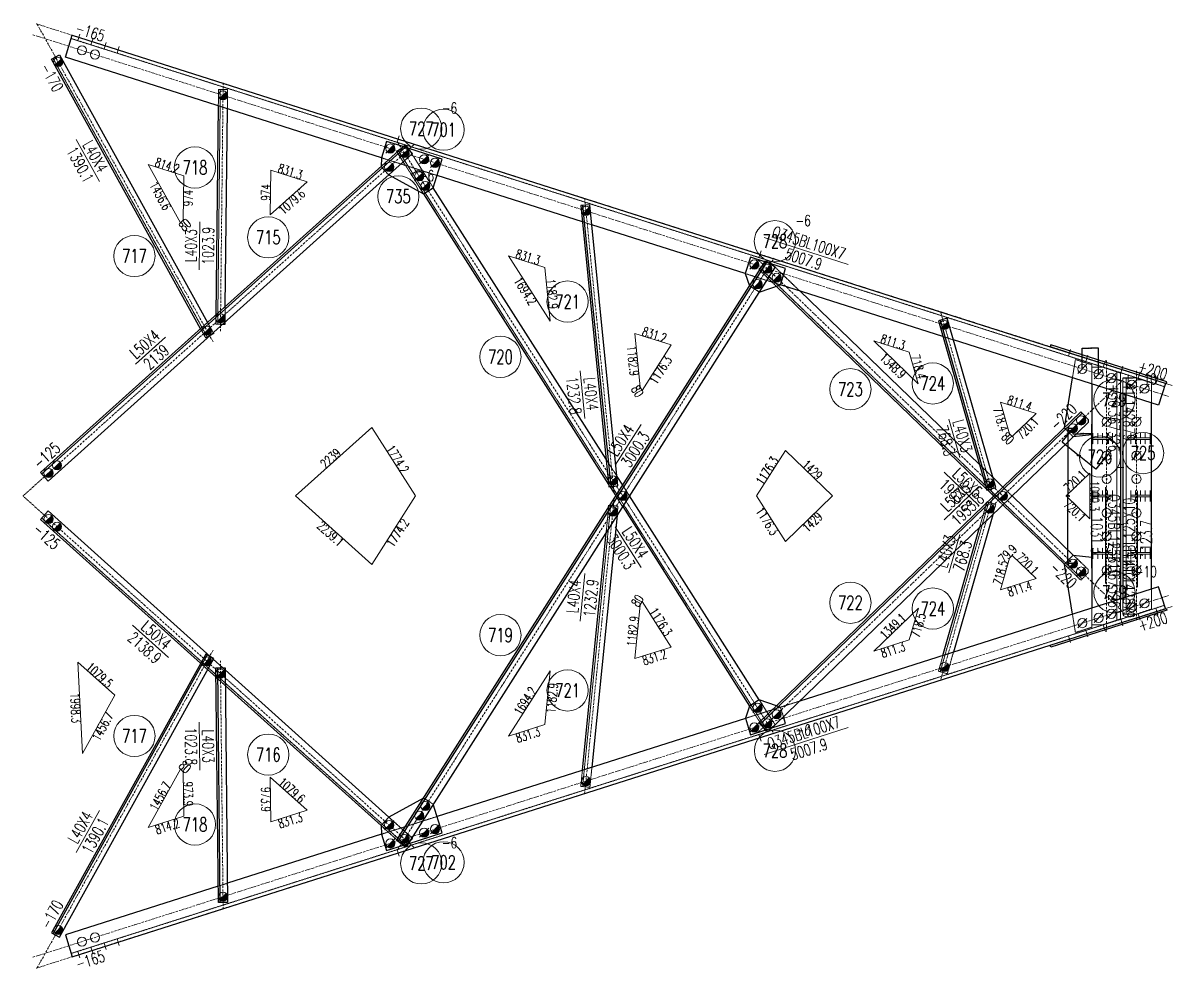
# Model space of a CAD drawing. Extents: x 200306 to 244369, y -126880 to -87343.
# Drawn here: x 213711 to 218727, y -98399 to -94270 of the extents above; entities that cross this region are included whole.
import ezdxf
from ezdxf.enums import TextEntityAlignment as Align

# ---------------------------------------------------------------- set-up
doc = ezdxf.new("R2010")
doc.units = 0
doc.header["$MEASUREMENT"] = 0
doc.linetypes.add('Dash', pattern=[2.75, 2, -0.75])
doc.linetypes.add('DashDot', pattern=[15.6, 9, -3, 0.6, -3])
doc.layers.get('0').update_dxf_attribs({"linetype": 'CONTINUOUS', "lineweight": 25})
doc.layers.get('Defpoints').update_dxf_attribs({"linetype": 'CONTINUOUS'})
doc.styles.get("Standard").update_dxf_attribs({"font": 'simplex.shx', "width": 0.7, "height": 3, "bigfont": 'gbhzfs.shx'})
doc.dimstyles.new('ISO-25$0', dxfattribs={"dimtxt": 2, "dimasz": 1.5, "dimexe": 1.25, "dimexo": 0.625, "dimtad": 1, "dimdsep": 46, "dimtxsty": 'Standard', "dimcen": 2.5, "dimclrd": 150, "dimclre": 2, "dimclrt": 6, "dimadec": 0, "dimazin": 0, "dimtfac": 1, "dimtmove": 0, "dimatfit": 0, "dimfxl": 0, "dimarcsym": 0})

# ---------------------------------------------------------------- blocks, each defined once
blk = doc.blocks.new('M16X40S')
at = {"color": 3, "linetype": 'Continuous', "lineweight": 13}
blk.add_line((-0.707, -0.707), (0.707, 0.707), dxfattribs=at)
blk.add_circle((0, 0), 1, dxfattribs=at)
for radius in [0.9, 0.8, 0.7, 0.6, 0.5, 0.4, 0.3, 0.2, 0.1]:
    blk.add_arc((0, 0), radius, 225, 45, dxfattribs=at)
blk = doc.blocks.new('M20X55S')
at = {"color": 3, "linetype": 'Continuous', "lineweight": 13}
blk.add_line((-1, -1), (1, 1), dxfattribs=at)
blk.add_circle((0, 0), 1, dxfattribs=at)
blk = doc.blocks.new('DefaultBolt')
at = {"color": 3, "linetype": 'Continuous', "lineweight": 13}
for p, q in [((-0.1, -0.1), (0.1, 0.1)), ((0.1, -0.1), (-0.1, 0.1))]:
    blk.add_line(p, q, dxfattribs=at)
blk.add_circle((0, 0), 1, dxfattribs=at)
blk = doc.blocks.new('M16X50S')
at = {"color": 3, "linetype": 'Continuous', "lineweight": 13}
blk.add_line((-1, -1), (1, 1), dxfattribs=at)
blk.add_circle((0, 0), 1, dxfattribs=at)
for radius in [0.9, 0.8, 0.7, 0.6, 0.5, 0.4, 0.3, 0.2, 0.1]:
    blk.add_arc((0, 0), radius, 225, 45, dxfattribs=at)
blk = doc.blocks.new('M20X45S')
at = {"color": 3, "linetype": 'Continuous', "lineweight": 13}
blk.add_circle((0, 0), 1, dxfattribs=at)
blk = doc.blocks.new('*D211')
at = {"color": 2, "linetype": 'Continuous', "lineweight": -2}
for p, q in [((218334.8, -95779.7), (218334.8, -95689.4)), ((218406.3, -95802.5), (218406.3, -95689.4))]:
    blk.add_line(p, q, dxfattribs=at)
at = {"color": 150, "linetype": 'Continuous', "lineweight": -2}
for p, q in [((218335, -95689.5), (218364.5, -95689.5)), ((218406.1, -95689.5), (218376.6, -95689.5))]:
    blk.add_line(p, q, dxfattribs=at)
at = {"color": 150, "linetype": 'Continuous'}
for points in [[(218335, -95689.5), (218335, -95689.6), (218334.8, -95689.5)], [(218406.1, -95689.5), (218406.1, -95689.6), (218406.3, -95689.5)]]:
    blk.add_solid(points, dxfattribs=at)
at = {"layer": 'Defpoints', "color": 0, "linetype": 'Continuous'}
for p in [(218334.8, -95689.5), (218334.8, -95779.8), (218406.3, -95802.6)]:
    blk.add_point(p, dxfattribs=at)
at = {"color": 6, "linetype": 'Continuous', "insert": (218370.6, -95689.5), "char_height": 3, "attachment_point": 5}
blk.add_mtext('\\A1;71.4657', dxfattribs=at)
blk = doc.blocks.new('*D212')
at = {"color": 2, "linetype": 'Continuous', "lineweight": -2}
for p, q in [((218293.9, -96039.5), (218246.1, -96098.6)), ((218441.2, -96158.6), (218393.4, -96217.7))]:
    blk.add_line(p, q, dxfattribs=at)
at = {"color": 150, "linetype": 'Continuous', "lineweight": -2}
for p, q in [((218246.4, -96098.5), (218317.9, -96156.4)), ((218393.4, -96217.4), (218321.8, -96159.6))]:
    blk.add_line(p, q, dxfattribs=at)
at = {"color": 150, "linetype": 'Continuous'}
for points in [[(218246.4, -96098.5), (218246.4, -96098.6), (218246.2, -96098.4)], [(218393.4, -96217.4), (218393.3, -96217.5), (218393.5, -96217.6)]]:
    blk.add_solid(points, dxfattribs=at)
at = {"layer": 'Defpoints', "color": 0, "linetype": 'Continuous'}
for p in [(218294, -96039.4), (218441.2, -96158.6), (218393.5, -96217.6)]:
    blk.add_point(p, dxfattribs=at)
at = {"color": 6, "linetype": 'Continuous', "insert": (218319.9, -96158), "char_height": 3, "attachment_point": 5}
blk.add_mtext('\\A1;189.4292', dxfattribs=at)
blk = doc.blocks.new('*D213')
at = {"color": 2, "linetype": 'Continuous', "lineweight": -2}
for p, q in [((218294, -96039.5), (218294, -96062.7)), ((218376.2, -96039.5), (218376.2, -96062.7))]:
    blk.add_line(p, q, dxfattribs=at)
at = {"color": 150, "linetype": 'Continuous', "lineweight": -2}
for p, q in [((218294.2, -96062.5), (218328.8, -96062.5)), ((218376.1, -96062.5), (218341.4, -96062.5))]:
    blk.add_line(p, q, dxfattribs=at)
at = {"color": 150, "linetype": 'Continuous'}
for points in [[(218294.2, -96062.5), (218294.2, -96062.6), (218294, -96062.5)], [(218376.1, -96062.5), (218376.1, -96062.6), (218376.2, -96062.5)]]:
    blk.add_solid(points, dxfattribs=at)
at = {"layer": 'Defpoints', "color": 0, "linetype": 'Continuous'}
for p in [(218294, -96039.4), (218376.2, -96039.4), (218376.2, -96062.5)]:
    blk.add_point(p, dxfattribs=at)
at = {"color": 6, "linetype": 'Continuous', "insert": (218335.1, -96062.5), "char_height": 3, "attachment_point": 5}
blk.add_mtext('\\A1;82.2672', dxfattribs=at)
blk = doc.blocks.new('*D214')
at = {"color": 2, "linetype": 'Continuous', "lineweight": -2}
for p, q in [((218293.9, -96039.4), (218271.8, -96039.4)), ((218293.9, -96629.7), (218271.8, -96629.7))]:
    blk.add_line(p, q, dxfattribs=at)
at = {"color": 150, "linetype": 'Continuous', "lineweight": -2}
for p, q in [((218272, -96039.6), (218272, -96333)), ((218272, -96629.5), (218272, -96336.1))]:
    blk.add_line(p, q, dxfattribs=at)
at = {"color": 150, "linetype": 'Continuous'}
for points in [[(218272, -96039.6), (218271.9, -96039.6), (218272, -96039.4)], [(218272, -96629.5), (218272, -96629.5), (218272, -96629.7)]]:
    blk.add_solid(points, dxfattribs=at)
at = {"layer": 'Defpoints', "color": 0, "linetype": 'Continuous'}
for p in [(218294, -96039.4), (218272, -96629.7), (218294, -96629.7)]:
    blk.add_point(p, dxfattribs=at)
at = {"color": 6, "linetype": 'Continuous', "insert": (218272, -96334.6), "char_height": 3, "attachment_point": 5}
blk.add_mtext('\\A1;590.2872', dxfattribs=at)

msp = doc.modelspace()

# ---------------------------------------------------------------- linework, layer by layer
at = {"color": 2, "linetype": 'DashDot', "lineweight": 15}
for p, q in [((213768.81973, -94273.6849), (218726.5415, -95852.04396)), ((214540.18612, -95661.12054), (213769.98876, -94269.99688)), ((213753.6514, -94321.32859), (218711.37316, -95899.68766)), ((214584.43937, -94530.7338), (214572.43137, -95614.55347)), ((215346.40196, -94791.56107), (216989.67992, -97373.1842)), ((215416.84305, -94801.19491), (213710.64718, -96334.55358)), ((216162.57388, -95035.41418), (216291.07314, -96321.81578)), ((215346.40192, -97877.54957), (216989.67988, -95295.9267)), ((216920.58031, -95304.14753), (218506.26866, -96834.59178)), ((217718.07063, -95535.56012), (217945.73759, -96331.97154)), ((218441.24209, -95742.71837), (218441.24209, -96926.3924)), ((218571.24209, -95788.88205), (218571.24209, -96880.22872)), ((216920.54972, -97364.98527), (218506.2508, -95834.52899)), ((215416.85143, -97867.92443), (213710.73703, -96334.56713)), ((216162.56942, -97633.73487), (216291.07369, -96347.28269)), ((217718.06629, -97133.57094), (217945.79893, -96337.18879)), ((213753.6514, -98347.78217), (218711.37316, -96769.42311)), ((213768.81973, -98395.42587), (218726.5415, -96817.0668)), ((214540.23308, -97007.99676), (213769.98293, -98399.12274)), ((214584.43696, -98138.33113), (214572.48019, -97054.59535))]:
    msp.add_line(p, q, dxfattribs=at)
at = {"color": 1, "linetype": 'Dash', "lineweight": 20}
for p, q in [((213921.49372, -94338.03259), (218693.40473, -95857.23624)), ((214515.15671, -95640.68712), (213841.83322, -94424.53618)), ((214572.10776, -94560.59839), (214560.76447, -95584.42174)), ((214564.10825, -94560.50934), (214563.32094, -94631.5708)), ((214604.10577, -94560.95458), (214564.10825, -94560.50934)), ((214603.18279, -94644.26137), (214604.10577, -94560.95458)), ((215379.38317, -94806.12952), (215341.42125, -94830.29338)), ((215341.42125, -94830.29338), (215459.55514, -95015.88414)), ((215348.17003, -94825.99759), (216959.22951, -97357.00482)), ((215389.99106, -94816.19748), (215369.87471, -94809.79303)), ((215386.28604, -94807.66264), (215379.38317, -94806.12952)), ((215501.73503, -94989.03536), (215386.28604, -94807.66264)), ((215273.68884, -94896.2353), (215307.11034, -94933.42401)), ((215518.41873, -94935.63934), (215275.05291, -94858.16048)), ((215307.11034, -94933.42401), (215307.11037, -94933.42402)), ((215433.41959, -94913.98029), (215405.85764, -94931.52427)), ((215405.85764, -94931.52427), (215459.55512, -95015.8841)), ((215459.18088, -94922.18192), (215433.41959, -94913.98029)), ((215501.73503, -94989.03536), (215459.18088, -94922.18192)), ((215459.55512, -95015.8841), (215501.73503, -94989.03536)), ((216194.19765, -95150.78288), (216152.6782, -95137.56459)), ((216958.13969, -95308.43304), (216922.7202, -95345.12718)), ((216922.7202, -95345.12718), (216999.13729, -95418.88196)), ((216928.2762, -95339.37124), (218334.08215, -96696.20005)), ((216970.82795, -95319.48885), (216949.39114, -95312.66401)), ((216965.20984, -95308.30789), (216958.13969, -95308.43304)), ((217101.16803, -95439.5294), (216965.20984, -95308.30789)), ((217016.83408, -95412.68052), (216863.8759, -95363.98418)), ((216882.65168, -95417.51306), (216924.83158, -95444.36179)), ((216924.83158, -95444.36179), (216924.8316, -95444.36178)), ((214553.21487, -95543.72544), (214552.76497, -95584.33269)), ((214592.86734, -95575.31442), (214593.61963, -95507.41367)), ((214516.37912, -95576.82974), (214541.23212, -95621.71901)), ((214552.76497, -95584.33269), (214582.46467, -95584.6633)), ((214508.15782, -95644.56212), (214485.84865, -95604.26748)), ((214528.09966, -95633.52115), (214508.15782, -95644.56212)), ((217772.5191, -95653.26327), (217726.75153, -95638.69253)), ((218195.20053, -95682.88424), (218697.95523, -95842.94313)), ((218291.89376, -95818.61335), (218304.80974, -95738.94155)), ((218304.80974, -95738.94155), (218376.27529, -95761.69405)), ((218376.24209, -95772.71837), (218425.24209, -95772.71837)), ((218376.24209, -96021.74531), (218376.24209, -95772.71837)), ((218376.27529, -95761.69405), (218376.26459, -95845.47397)), ((218425.24209, -95772.71837), (218501.24209, -95797.71837)), ((218486.24209, -95792.78416), (218486.24209, -96876.32661)), ((218501.24209, -95797.71837), (218501.24209, -95885.26228)), ((218570.24209, -95818.88205), (218511.24209, -95818.88205)), ((218511.24209, -95818.88205), (218511.24209, -95888.44592)), ((218526.24209, -95818.88205), (218526.24209, -96850.22872)), ((218636.24209, -95840.88205), (218570.24209, -95818.88205)), ((218636.24209, -95928.24139), (218636.24209, -95840.88205)), ((218697.95523, -95842.94313), (218697.90459, -95843.10218)), ((218256.54927, -96036.63469), (218256.55271, -96036.61345)), ((218295.43378, -96076.91559), (218256.54927, -96036.63469)), ((218381.24209, -96080.55538), (218381.24209, -96060.55538)), ((218381.24209, -96080.55538), (218381.24209, -96088.55538)), ((218466.24209, -96080.55538), (218381.24209, -96080.55538)), ((218381.24209, -96080.55538), (218381.24209, -96088.55538)), ((218466.24209, -96080.55538), (218381.24209, -96080.55538)), ((218381.24209, -96088.55538), (218381.24209, -96108.55538)), ((218381.24209, -96088.55538), (218466.24209, -96088.55538)), ((218381.24209, -96088.55538), (218466.24209, -96088.55538)), ((218402.49209, -96080.55538), (218402.49209, -96060.55538)), ((218402.49209, -96088.55538), (218402.49209, -96108.55538)), ((218423.74209, -96080.55538), (218423.74209, -96060.55538)), ((218423.74209, -96088.55538), (218423.74209, -96108.55538)), ((218444.99209, -96080.55538), (218444.99209, -96060.55538)), ((218444.99209, -96088.55538), (218444.99209, -96108.55538)), ((218466.24209, -96080.55538), (218466.24209, -96060.55538)), ((218466.24209, -96088.55538), (218466.24209, -96080.55538)), ((218466.24209, -96088.55538), (218466.24209, -96080.55538)), ((218466.24209, -96088.55538), (218466.24209, -96108.55538)), ((218546.24209, -96080.55538), (218546.24209, -96060.55538)), ((218546.24209, -96080.55538), (218546.24209, -96088.55538)), ((218631.24209, -96080.55538), (218546.24209, -96080.55538)), ((218546.24209, -96080.55538), (218546.24209, -96088.55538)), ((218631.24209, -96080.55538), (218546.24209, -96080.55538)), ((218546.24209, -96088.55538), (218546.24209, -96108.55538)), ((218546.24209, -96088.55538), (218631.24209, -96088.55538)), ((218546.24209, -96088.55538), (218631.24209, -96088.55538)), ((218567.49209, -96080.55538), (218567.49209, -96060.55538)), ((218567.49209, -96088.55538), (218567.49209, -96108.55538)), ((218588.74209, -96080.55538), (218588.74209, -96060.55538)), ((218588.74209, -96088.55538), (218588.74209, -96108.55538)), ((218609.99209, -96080.55538), (218609.99209, -96060.55538)), ((218609.99209, -96088.55538), (218609.99209, -96108.55538)), ((218631.24209, -96080.55538), (218631.24209, -96060.55538)), ((218631.24209, -96088.55538), (218631.24209, -96080.55538)), ((218631.24209, -96088.55538), (218631.24209, -96080.55538)), ((218631.24209, -96088.55538), (218631.24209, -96108.55538)), ((216303.92886, -96249.29819), (216256.24709, -96174.38916)), ((217943.94867, -96252.94824), (217886.49434, -96197.49558)), ((216267.27966, -96284.83579), (216272.78994, -96293.49256)), ((216358.19752, -96334.55536), (216328.56256, -96287.99824)), ((217917.22043, -96304.97983), (217920.36791, -96308.01764)), ((218028.49777, -96334.55173), (217988.17877, -96295.63741)), ((216298.92761, -96334.55536), (216328.56256, -96381.11248)), ((217947.85978, -96334.55172), (217988.17877, -96373.46603)), ((218381.24209, -96330.55538), (218381.24209, -96310.55538)), ((218381.24209, -96330.55538), (218381.24209, -96338.55538)), ((218466.24209, -96330.55538), (218381.24209, -96330.55538)), ((218381.24209, -96330.55538), (218381.24209, -96338.55538)), ((218466.24209, -96330.55538), (218381.24209, -96330.55538)), ((218381.24209, -96338.55538), (218381.24209, -96358.55538)), ((218381.24209, -96338.55538), (218466.24209, -96338.55538)), ((218381.24209, -96338.55538), (218466.24209, -96338.55538)), ((218402.49209, -96330.55538), (218402.49209, -96310.55538)), ((218402.49209, -96338.55538), (218402.49209, -96358.55538)), ((218423.74209, -96330.55538), (218423.74209, -96310.55538)), ((218423.74209, -96338.55538), (218423.74209, -96358.55538)), ((218444.99209, -96330.55538), (218444.99209, -96310.55538)), ((218444.99209, -96338.55538), (218444.99209, -96358.55538)), ((218466.24209, -96330.55538), (218466.24209, -96310.55538)), ((218466.24209, -96338.55538), (218466.24209, -96330.55538)), ((218466.24209, -96338.55538), (218466.24209, -96330.55538)), ((218466.24209, -96338.55538), (218466.24209, -96358.55538)), ((218546.24209, -96330.55538), (218546.24209, -96310.55538)), ((218546.24209, -96330.55538), (218546.24209, -96338.55538)), ((218631.24209, -96330.55538), (218546.24209, -96330.55538)), ((218546.24209, -96330.55538), (218546.24209, -96338.55538)), ((218631.24209, -96330.55538), (218546.24209, -96330.55538)), ((218546.24209, -96338.55538), (218546.24209, -96358.55538)), ((218546.24209, -96338.55538), (218631.24209, -96338.55538)), ((218546.24209, -96338.55538), (218631.24209, -96338.55538)), ((218567.49209, -96330.55538), (218567.49209, -96310.55538)), ((218567.49209, -96338.55538), (218567.49209, -96358.55538)), ((218588.74209, -96330.55538), (218588.74209, -96310.55538)), ((218588.74209, -96338.55538), (218588.74209, -96358.55538)), ((218609.99209, -96330.55538), (218609.99209, -96310.55538)), ((218609.99209, -96338.55538), (218609.99209, -96358.55538)), ((218631.24209, -96330.55538), (218631.24209, -96310.55538)), ((218631.24209, -96338.55538), (218631.24209, -96330.55538)), ((218631.24209, -96338.55538), (218631.24209, -96330.55538)), ((218631.24209, -96338.55538), (218631.24209, -96358.55538)), ((216153.61065, -97602.6913), (216276.15118, -96375.942)), ((216256.2463, -96494.72279), (216267.27886, -96384.27618)), ((216272.79697, -96375.60712), (216307.99288, -96379.121)), ((216307.99288, -96379.121), (216303.92806, -96419.81379)), ((217714.77683, -97101.42809), (217926.01315, -96362.73364)), ((217886.58355, -96471.52174), (217917.32345, -96364.02419)), ((217920.34098, -96361.11178), (217956.78013, -96371.53097)), ((217956.78013, -96371.53097), (217944.04641, -96416.06085)), ((215383.17497, -97860.51483), (213792.34323, -96430.76694)), ((218360.22285, -96654.71977), (218295.4353, -96592.18937)), ((218381.24209, -96580.55538), (218381.24209, -96560.55538)), ((218381.24209, -96580.55538), (218381.24209, -96588.55538)), ((218466.24209, -96580.55538), (218381.24209, -96580.55538)), ((218381.24209, -96580.55538), (218381.24209, -96588.55538)), ((218466.24209, -96580.55538), (218381.24209, -96580.55538)), ((218381.24209, -96588.55538), (218381.24209, -96608.55538)), ((218381.24209, -96588.55538), (218466.24209, -96588.55538)), ((218381.24209, -96588.55538), (218466.24209, -96588.55538)), ((218402.49209, -96580.55538), (218402.49209, -96560.55538)), ((218402.49209, -96588.55538), (218402.49209, -96608.55538)), ((218423.74209, -96580.55538), (218423.74209, -96560.55538)), ((218423.74209, -96588.55538), (218423.74209, -96608.55538)), ((218444.99209, -96580.55538), (218444.99209, -96560.55538)), ((218444.99209, -96588.55538), (218444.99209, -96608.55538)), ((218466.24209, -96580.55538), (218466.24209, -96560.55538)), ((218466.24209, -96588.55538), (218466.24209, -96580.55538)), ((218466.24209, -96588.55538), (218466.24209, -96580.55538)), ((218466.24209, -96588.55538), (218466.24209, -96608.55538)), ((218546.24209, -96580.55538), (218546.24209, -96560.55538)), ((218546.24209, -96580.55538), (218546.24209, -96588.55538)), ((218631.24209, -96580.55538), (218546.24209, -96580.55538)), ((218546.24209, -96580.55538), (218546.24209, -96588.55538)), ((218631.24209, -96580.55538), (218546.24209, -96580.55538)), ((218546.24209, -96588.55538), (218546.24209, -96608.55538)), ((218546.24209, -96588.55538), (218631.24209, -96588.55538)), ((218546.24209, -96588.55538), (218631.24209, -96588.55538)), ((218567.49209, -96580.55538), (218567.49209, -96560.55538)), ((218567.49209, -96588.55538), (218567.49209, -96608.55538)), ((218588.74209, -96580.55538), (218588.74209, -96560.55538)), ((218588.74209, -96588.55538), (218588.74209, -96608.55538)), ((218609.99209, -96580.55538), (218609.99209, -96560.55538)), ((218609.99209, -96588.55538), (218609.99209, -96608.55538)), ((218631.24209, -96580.55538), (218631.24209, -96560.55538)), ((218631.24209, -96588.55538), (218631.24209, -96580.55538)), ((218631.24209, -96588.55538), (218631.24209, -96580.55538)), ((218631.24209, -96588.55538), (218631.24209, -96608.55538)), ((218256.55068, -96632.48809), (218328.52615, -96701.95599)), ((218360.47315, -96668.85932), (218360.22285, -96654.71977)), ((218376.24209, -96896.3924), (218376.24209, -96649.22991)), ((218328.52615, -96701.95599), (218360.47315, -96668.85932)), ((218636.24209, -96828.22872), (218636.24209, -96740.86938)), ((218501.24209, -96783.84849), (218501.24209, -96871.3924)), ((218511.24209, -96780.66485), (218511.24209, -96850.22872)), ((213921.49372, -98331.07818), (218693.40473, -96811.87453)), ((218195.20053, -96986.22652), (218697.95523, -96826.16764)), ((218304.80974, -96930.16922), (218291.89363, -96850.49746)), ((218376.26452, -96823.63682), (218376.27529, -96907.41672)), ((218511.24209, -96850.22872), (218570.24209, -96850.22872)), ((218570.24209, -96850.22872), (218636.24209, -96828.22872)), ((218697.95523, -96826.16764), (218697.90459, -96826.00859)), ((218425.24209, -96896.3924), (218376.24209, -96896.3924)), ((218501.24209, -96871.3924), (218425.24209, -96896.3924)), ((218376.27529, -96907.41672), (218304.80974, -96930.16922)), ((214528.15086, -97035.59854), (214541.27867, -97047.39705)), ((217707.08508, -97099.22876), (217726.76313, -97030.41454)), ((217772.53332, -97015.84297), (217745.54381, -97110.22541)), ((214516.42442, -97092.28556), (214485.89463, -97064.84714)), ((214582.54637, -97084.48608), (214592.91399, -97093.80391)), ((217745.54381, -97110.22541), (217707.08508, -97099.22876)), ((214593.66312, -97161.70325), (214553.26006, -97125.39131)), ((217101.15648, -97229.58504), (216864.03094, -97305.07723)), ((216882.67393, -97251.63273), (216952.48072, -97361.30062)), ((216994.66064, -97334.45188), (216924.85384, -97224.78397)), ((217017.11102, -97256.17751), (216999.25984, -97250.10305)), ((217030.38983, -97297.88623), (217017.11102, -97256.17751)), ((216952.48072, -97361.30062), (216994.66064, -97334.45188)), ((216952.92014, -97355.32323), (216979.71969, -97346.79105)), ((216145.65023, -97601.89655), (216152.67754, -97531.54639)), ((216194.19698, -97518.3281), (216185.45235, -97605.87031)), ((216185.45235, -97605.87031), (216145.65023, -97601.89655)), ((215459.54903, -97653.23615), (215459.54894, -97653.2362)), ((215501.7289, -97680.08487), (215459.54903, -97653.23615)), ((215518.40805, -97733.47482), (215275.05291, -97810.95029)), ((215307.09128, -97735.6653), (215411.24996, -97829.27711)), ((215377.82736, -97866.46487), (215273.66873, -97772.8531)), ((215372.37655, -97858.52122), (215392.15765, -97852.22351)), ((215411.24996, -97829.27711), (215377.82736, -97866.46487)), ((214603.18613, -98024.84834), (214563.32371, -98037.53909))]:
    msp.add_line(p, q, dxfattribs=at)
at = {"color": 7, "linetype": 'Continuous', "lineweight": 13}
for p, q in [((214044.5197, -94961.98357), (213942.80214, -94778.26221)), ((214482.71397, -95137.22986), (214480.38745, -95347.21697)), ((216946.64216, -95206.67936), (217313.49929, -95323.47338)), ((214332.15984, -95641.55066), (214201.99928, -95758.52599)), ((216142.27983, -95788.0259), (216163.15295, -95996.98598)), ((217751.70268, -95998.84534), (217799.80248, -96167.10529)), ((216295.80863, -96199.78398), (216408.57334, -96022.62834)), ((217732.28607, -96230.72319), (217883.38729, -96376.56017)), ((217732.26125, -96438.40418), (217883.36248, -96292.56722)), ((218436.24209, -96296.44649), (218436.24209, -96716.44649)), ((218576.24209, -96311.83439), (218576.24209, -96731.83439)), ((216295.80868, -96469.32683), (216408.57338, -96646.48247)), ((217751.74206, -96670.27497), (217799.85632, -96502.01916)), ((216142.27837, -96881.09293), (216163.15148, -96672.13286)), ((214345.23366, -97039.26827), (214189.04425, -96898.89423)), ((214482.74027, -97531.88201), (214480.4235, -97321.89479)), ((216946.64216, -97462.43141), (217313.49929, -97345.63738)), ((214044.53708, -97707.13734), (213942.81431, -97890.85581))]:
    msp.add_line(p, q, dxfattribs=at)
at = {"color": 7, "linetype": 'Continuous', "lineweight": 30}
for p, q in [((215383.16649, -94808.60366), (213792.25569, -96238.3556)), ((216153.61516, -95066.45819), (216276.15067, -96293.15691)), ((215348.16999, -97843.11305), (216959.22947, -95312.10608)), ((217714.77768, -95567.70015), (217925.95329, -96306.42244)), ((216928.24509, -97329.76207), (218334.06375, -95972.92122)), ((214515.20298, -97028.42967), (213841.83166, -98244.58566)), ((214572.10672, -98108.46538), (214560.81189, -97084.72596))]:
    msp.add_line(p, q, dxfattribs=at)
at = {"color": 1, "linetype": 'Continuous', "lineweight": 18}
for p, q in [((214257.27683, -94887.07886), (214398.38776, -95141.95218)), ((214412.44592, -94936.47908), (214257.27683, -94887.07886)), ((214410.2879, -95131.25751), (214412.44592, -94936.47908)), ((214792.18209, -94912.57978), (214790.02407, -95107.35821)), ((214950.60329, -94963.01535), (214792.18209, -94912.57978)), ((214790.02407, -95107.35821), (214950.60329, -94963.01535)), ((214398.38776, -95141.95218), (214410.2879, -95131.25751)), ((215829.73827, -95286.18782), (216011.67169, -95572.04009)), ((215988.15569, -95336.62218), (215829.73827, -95286.18782)), ((216011.67169, -95572.04009), (215988.15569, -95336.62218)), ((216382.05401, -95624.74172), (216405.57001, -95860.15962)), ((216540.46011, -95675.17248), (216382.05401, -95624.74172)), ((216414.16167, -95873.6573), (216540.46011, -95675.17248)), ((217425.01697, -95657.58542), (217619.12293, -95844.95197)), ((217579.63269, -95706.80946), (217425.01697, -95657.58542)), ((217619.12293, -95844.95197), (217579.63269, -95706.80946)), ((216405.57001, -95860.15962), (216414.16167, -95873.6573)), ((217978.26656, -95924.8839), (218017.75681, -96063.0264)), ((218132.90047, -95974.11374), (217978.26656, -95924.8839)), ((218029.27565, -96074.14394), (218132.90047, -95974.11374)), ((215233.41176, -96035.19833), (214900.36124, -96334.5412)), ((215423.93684, -96334.54828), (215233.41176, -96035.19833)), ((218017.75681, -96063.0264), (218029.27565, -96074.14394)), ((217039.37995, -96136.0702), (216913.08151, -96334.55501)), ((217245.00476, -96334.55429), (217039.37995, -96136.0702)), ((218368.13719, -96234.52323), (218264.51237, -96334.55344)), ((218368.13776, -96434.58492), (218368.13719, -96234.52323)), ((214900.36124, -96334.5412), (215233.4118, -96633.89822)), ((215233.4118, -96633.89822), (215423.93684, -96334.54828)), ((216913.08151, -96334.55501), (217039.37879, -96533.0402)), ((217039.37879, -96533.0402), (217245.00476, -96334.55429)), ((218264.51237, -96334.55344), (218368.13776, -96434.58492)), ((218017.79893, -96606.04059), (217978.29, -96744.20349)), ((218029.29769, -96594.94243), (218017.79893, -96606.04059)), ((218132.92308, -96694.97392), (218029.29769, -96594.94243)), ((217978.29, -96744.20349), (218132.92308, -96694.97392)), ((216414.16022, -96795.45411), (216405.5684, -96808.95203)), ((216540.45749, -96993.9393), (216414.16022, -96795.45411)), ((216405.5684, -96808.95203), (216382.05242, -97044.36974)), ((217619.1701, -96824.11007), (217425.0429, -97011.49783)), ((217579.66117, -96962.27297), (217619.1701, -96824.11007)), ((216382.05242, -97044.36974), (216540.45749, -96993.9393)), ((217425.0429, -97011.49783), (217579.66117, -96962.27297)), ((214111.3197, -97203.52456), (213950.73929, -97059.20414)), ((213950.73929, -97059.20414), (213970.19991, -97458.39684)), ((216011.6712, -97097.07128), (215829.73798, -97382.9233)), ((215988.15522, -97332.48899), (216011.6712, -97097.07128)), ((213970.19991, -97458.39684), (214111.3197, -97203.52456)), ((215829.73798, -97382.9233), (215988.15522, -97332.48899)), ((214398.41597, -97527.16161), (214257.29618, -97782.03388)), ((214410.31604, -97537.85671), (214398.41597, -97527.16161)), ((214412.465, -97732.63375), (214410.31604, -97537.85671)), ((214790.04573, -97561.75565), (214792.19469, -97756.53268)), ((214950.6158, -97706.09714), (214790.04573, -97561.75565)), ((214792.19469, -97756.53268), (214950.6158, -97706.09714)), ((214257.29618, -97782.03388), (214412.465, -97732.63375))]:
    msp.add_line(p, q, dxfattribs=at)
at = {"color": 7, "linetype": 'Continuous', "lineweight": 30}
for points in [[(213895.70755, -94419.02687), (213926.04422, -94323.73948)], [(213926.04422, -94323.73948), (218195.20053, -95682.88424)], [(213834.83433, -94428.41117), (213869.82877, -94409.03621)], [(214485.84865, -95604.26748), (213834.83433, -94428.41117)], [(213869.82877, -94409.03621), (214516.37912, -95576.82974)], [(215275.05291, -94858.16048), (213895.70755, -94419.02687)], [(214563.32094, -94631.5708), (214553.21487, -95543.72544)], [(214593.61963, -95507.41367), (214603.18279, -94644.26137)], [(215297.76107, -94786.8342), (215275.00857, -94858.29974)], [(215369.87471, -94809.79303), (215297.76107, -94786.8342)], [(215377.81905, -94802.65346), (213786.90824, -96232.4054)], [(213820.32977, -96269.59414), (215411.24057, -94839.84219)], [(215411.24057, -94839.84219), (215377.81905, -94802.65346)], [(215540.74251, -94864.19225), (215389.99106, -94816.19748)], [(215275.00857, -94858.29974), (215273.68882, -94896.23528)], [(215273.68882, -94896.23528), (215273.68884, -94896.2353)], [(215501.73501, -94989.03543), (215540.74251, -94864.19225)], [(215307.11037, -94933.42402), (215459.5551, -95015.88417)], [(216152.6782, -95137.56459), (215518.41873, -94935.63934)], [(215459.5551, -95015.88417), (215501.73501, -94989.03543)], [(216256.24709, -96174.38916), (215501.73503, -94989.03536)], [(215459.55514, -95015.88414), (216267.27966, -96284.83579)], [(216185.45674, -95063.27801), (216145.65477, -95067.25324)], [(216145.65477, -95067.25324), (216268.19028, -96293.95195)], [(216307.99225, -96289.97672), (216185.45674, -95063.27801)], [(216863.8759, -95363.98418), (216194.19765, -95150.78288)], [(216886.58111, -95292.66716), (216863.82861, -95364.13271)], [(216949.39114, -95312.66401), (216886.58111, -95292.66716)], [(215341.42121, -97838.81725), (216952.48068, -95307.81028)], [(216994.6606, -95334.65902), (215383.60112, -97865.66599)], [(216952.48068, -95307.81028), (216994.6606, -95334.65902)], [(217039.53901, -95341.3644), (216970.82795, -95319.48885)], [(217016.78651, -95412.82994), (217039.53901, -95341.3644)], [(216863.82861, -95364.13271), (216882.65166, -95417.51305)], [(216882.65166, -95417.51305), (216882.65168, -95417.51306)], [(216924.8316, -95444.36178), (217016.78651, -95412.82994)], [(216999.13729, -95418.88196), (217917.22043, -96304.97983)], [(217726.75153, -95638.69253), (217016.83408, -95412.68052)], [(217886.49434, -96197.49558), (217101.16803, -95439.5294)], [(214582.46467, -95584.6633), (214592.76249, -95584.77793)], [(214592.76249, -95584.77793), (214592.86734, -95575.31442)], [(217745.54735, -95558.91224), (217707.08526, -95569.89713)], [(217707.08526, -95569.89713), (217918.26087, -96308.61942)], [(217956.72296, -96297.63454), (217745.54735, -95558.91224)], [(214543.15226, -95625.18715), (214528.09966, -95633.52115)], [(214541.23212, -95621.71901), (214543.15226, -95625.18715)], [(218667.61856, -95938.23052), (217772.5191, -95653.26327)], [(218197.57579, -95675.42356), (218195.15083, -95683.04036)], [(218195.15083, -95683.04036), (218700.97332, -95844.07917)], [(218703.39829, -95836.46238), (218197.57579, -95675.42356)], [(218256.55271, -96036.61345), (218291.89376, -95818.61335)], [(218376.26459, -95845.47397), (218376.23631, -96067.03292)], [(218697.90459, -95843.10218), (218667.61856, -95938.23052)], [(218700.97332, -95844.07917), (218703.39829, -95836.46238)], [(218501.24209, -95885.26228), (218501.24209, -96783.84849)], [(218511.24209, -95888.44592), (218511.24209, -96780.66485)], [(218636.24209, -96740.86938), (218636.24209, -95928.24139)], [(216922.68888, -97324.00633), (218328.50754, -95967.16548)], [(218328.50754, -95967.16548), (218360.45574, -96000.26098)], [(218360.45574, -96000.26098), (218360.20571, -96014.40028)], [(218360.20571, -96014.40028), (216961.58234, -97364.29651)], [(218376.24209, -96649.22991), (218376.24209, -96021.74531)], [(218295.43922, -96076.92122), (218295.43378, -96076.91559)], [(218376.23631, -96067.03292), (218295.43922, -96076.92122)], [(213786.90824, -96232.4054), (213820.32977, -96269.59414)], [(216328.56256, -96287.99824), (216303.92886, -96249.29819)], [(217988.17877, -96295.63741), (217943.94867, -96252.94824)], [(216268.19028, -96293.95195), (216307.99225, -96289.97672)], [(216272.78994, -96293.49256), (216298.92761, -96334.55536)], [(217918.26087, -96308.61942), (217956.72296, -96297.63454)], [(216924.85384, -97224.78397), (216358.19752, -96334.55536)], [(217920.36791, -96308.01764), (217947.85978, -96334.55172)], [(218295.4353, -96592.18937), (218028.49777, -96334.55173)], [(213786.99561, -96436.71698), (213820.41822, -96399.52922)], [(213820.41822, -96399.52922), (214528.15086, -97035.59854)], [(216267.27886, -96384.27618), (216268.19075, -96375.14725)], [(216268.19075, -96375.14725), (216272.79697, -96375.60712)], [(216328.56256, -96381.11248), (216882.67393, -97251.63273)], [(217917.32345, -96364.02419), (217918.32141, -96360.53431)], [(217918.32141, -96360.53431), (217920.34098, -96361.11178)], [(217988.17877, -96373.46603), (218256.55068, -96632.48809)], [(214485.89463, -97064.84714), (213786.99561, -96436.71698)], [(216303.92806, -96419.81379), (216194.19698, -97518.3281)], [(217944.04641, -96416.06085), (217772.53332, -97015.84297)], [(216152.67754, -97531.54639), (216256.2463, -96494.72279)], [(217726.76313, -97030.41454), (217886.58355, -96471.52174)], [(218256.54863, -96632.47544), (218295.43855, -96592.186)], [(218295.43855, -96592.186), (218376.23603, -96602.07216)], [(218376.23603, -96602.07216), (218376.26452, -96823.63682)], [(218291.89363, -96850.49746), (218256.54863, -96632.47544)], [(218667.61856, -96730.88025), (217101.15648, -97229.58504)], [(218697.90459, -96826.00859), (218667.61856, -96730.88025)], [(218195.15083, -96986.07041), (218700.97332, -96825.03159)], [(218703.39829, -96832.64839), (218197.57579, -96993.6872)], [(218700.97332, -96825.03159), (218703.39829, -96832.64839)], [(213926.04422, -98345.37129), (218195.20053, -96986.22652)], [(218197.57579, -96993.6872), (218195.15083, -96986.07041)], [(214508.20413, -97024.55461), (213834.83281, -98240.7106)], [(213869.82706, -98260.08591), (214543.19838, -97043.92991)], [(214543.19838, -97043.92991), (214508.20413, -97024.55461)], [(214541.27867, -97047.39705), (214582.54637, -97084.48608)], [(214553.26006, -97125.39131), (214516.42442, -97092.28556)], [(214552.81238, -97084.81424), (214592.80994, -97084.37281)], [(214564.10721, -98108.55367), (214552.81238, -97084.81424)], [(214592.80994, -97084.37281), (214604.10477, -98108.11224)], [(214592.91399, -97093.80391), (215307.09128, -97735.6653)], [(215273.66873, -97772.8531), (214593.66312, -97161.70325)], [(216882.67394, -97251.6327), (216863.98366, -97304.9287)], [(216924.85385, -97224.78396), (216882.67394, -97251.6327)], [(216999.25984, -97250.10305), (216924.85385, -97224.78396)], [(216864.03094, -97305.07723), (215518.40805, -97733.47482)], [(216863.98366, -97304.9287), (216886.73616, -97376.39424)], [(217039.86352, -97327.64305), (217030.38983, -97297.88623)], [(216886.73616, -97376.39424), (216952.92014, -97355.32323)], [(216961.58234, -97364.29651), (216922.68888, -97324.00633)], [(216979.71969, -97346.79105), (217039.86352, -97327.64305)], [(215459.54894, -97653.2362), (215307.09128, -97735.6653)], [(215501.72894, -97680.08489), (215501.7289, -97680.08487)], [(215540.72857, -97804.92296), (215501.72894, -97680.08489)], [(215307.09128, -97735.6653), (215273.66873, -97772.853)], [(215273.66873, -97772.853), (215275.00857, -97810.81103)], [(215392.15765, -97852.22351), (215540.72857, -97804.92296)], [(215275.05291, -97810.95029), (214603.18613, -98024.84834)], [(215275.00857, -97810.81103), (215297.76107, -97882.27657)], [(215297.76107, -97882.27657), (215372.37655, -97858.52122)], [(215383.60112, -97865.66599), (215341.42121, -97838.81725)], [(214563.32371, -98037.53909), (213895.70755, -98250.0839)], [(214604.10477, -98108.11224), (214564.10721, -98108.55367)], [(213834.83281, -98240.7106), (213869.82706, -98260.08591)], [(213895.70755, -98250.0839), (213926.04422, -98345.37129)]]:
    msp.add_lwpolyline(points, dxfattribs=at)
at = {"color": 3, "linetype": 'Continuous', "lineweight": 20}
for points in [[(213959.18092, -94318.54718), (213950.07992, -94347.1334)], [(214016.35346, -94336.74885), (214007.25246, -94365.33507)], [(214073.526, -94354.95052), (214064.425, -94383.53673)], [(214130.69854, -94373.15218), (214121.59754, -94401.7384)], [(215352.89029, -94762.25377), (215343.78929, -94790.83999)], [(216932.4104, -95265.11577), (216923.3094, -95293.70199)], [(218283.24035, -95695.17111), (218274.13935, -95723.75733)], [(218359.47041, -95719.44), (218350.36941, -95748.02622)], [(218435.70046, -95743.70889), (218426.59946, -95772.29511)], [(218511.93052, -95767.97778), (218502.82952, -95796.56399)], [(218588.16057, -95792.24666), (218579.05957, -95820.83288)], [(218664.39062, -95816.51555), (218655.28962, -95845.10177)], [(218516.24209, -96209.55538), (218486.24209, -96209.55538)], [(218516.24209, -96459.55538), (218486.24209, -96459.55538)], [(218588.16057, -96876.8641), (218579.05957, -96848.27788)], [(218664.39062, -96852.59521), (218655.28962, -96824.009)], [(218435.70046, -96925.40188), (218426.59946, -96896.81566)], [(218511.93052, -96901.13299), (218502.82952, -96872.54677)], [(218283.24035, -96973.93965), (218274.13935, -96945.35344)], [(218359.47041, -96949.67077), (218350.36941, -96921.08455)], [(216932.4104, -97403.99499), (216923.3094, -97375.40878)], [(215352.89029, -97906.85699), (215343.78929, -97878.27078)], [(214016.35346, -98332.36192), (214007.25246, -98303.7757)], [(214073.526, -98314.16025), (214064.425, -98285.57403)], [(214130.69854, -98295.95858), (214121.59754, -98267.37237)], [(213959.18092, -98350.56358), (213950.07992, -98321.97737)]]:
    msp.add_lwpolyline(points, dxfattribs=at)
at = {"color": 7, "linetype": 'Continuous', "lineweight": 13}
for centre in [(215449.28509, -94731.17871), (215546.71452, -94735.80618), (214461.33329, -94900.68182), (215349.19015, -95026.86469), (214781.34083, -95205.60375), (216993.09336, -95222.68127), (214197.10543, -95287.13151), (216087.99004, -95485.99151), (215794.92484, -95727.12296), (217682.28346, -95843.32548), (217322.5667, -95868.63324), (218475.2558, -95914.37612), (218412.24209, -96162.66427), (218600.24209, -96147.27638), (218475.25566, -96754.73171), (217322.53702, -96800.49876), (217682.31185, -96825.78055), (215794.9248, -96941.98775), (216087.98681, -97183.14508), (214197.13625, -97381.98606), (216993.33314, -97446.35316), (214781.37335, -97463.51401), (214461.34829, -97768.39973), (215449.27812, -97937.93428), (215546.71452, -97933.30459)]:
    msp.add_circle(centre, 90, dxfattribs=at)

# ---------------------------------------------------------------- block references
at = {"color": 3, "linetype": 'Continuous', "lineweight": 13, "xscale": 20, "yscale": 20, "zscale": 20}
for name, p in [('M20X45S', (213968.04837, -94389.58482)), ('M20X45S', (214025.22091, -94407.78649)), ('M16X40S', (213864.44064, -94440.59503)), ('M16X40S', (214583.90117, -94585.65005)), ('M16X50S', (215314.04313, -94818.10081)), ('M16X50S', (215375.97865, -94837.81884)), ('M16X50S', (215461.73746, -94865.12134)), ('M16X40S', (215308.99393, -94898.11894)), ('M16X50S', (215509.38124, -94880.28939)), ('M16X50S', (215440.37197, -94939.18986)), ('M16X50S', (215467.22071, -94981.36977)), ('M16X40S', (216168.08689, -95089.99741)), ('M16X50S', (216902.86612, -95323.92451)), ('M16X50S', (216960.03866, -95342.12618)), ('M16X40S', (216917.16597, -95409.84753)), ('M16X50S', (217000.59635, -95381.27465)), ('M16X40S', (214573.04178, -95559.51933)), ('M16X40S', (214513.54067, -95612.99299)), ('M16X40S', (217733.24305, -95588.28645)), ('M20X55S', (218334.82654, -95779.80885)), ('M20X55S', (218406.29222, -95802.56093)), ('M20X55S', (218461.29232, -95820.07097)), ('M20X55S', (218551.29248, -95848.72377)), ('M20X55S', (218606.29259, -95866.23381)), ('M16X50S', (218329.95057, -96004.68703)), ('M20X55S', (218441.24209, -96010.55538)), ('M20X55S', (218571.24209, -96010.55538)), ('M16X50S', (218293.97489, -96039.40935)), ('M20X55S', (218441.24209, -96158.55538)), ('M20X55S', (218571.24209, -96158.55538)), ('M16X40S', (213859.40161, -96200.86793)), ('M16X40S', (213822.21288, -96234.28945)), ('M16X40S', (216285.60458, -96267.0675)), ('DefaultBolt', (218441.24209, -96260.55538)), ('DefaultBolt', (218571.24209, -96260.55538)), ('M16X40S', (217930.5866, -96278.96601)), ('M16X50S', (216328.56256, -96334.55536)), ('M16X50S', (217988.14821, -96334.52223)), ('M16X40S', (216285.60458, -96402.04323)), ('M16X40S', (217930.67297, -96390.05407)), ('DefaultBolt', (218441.24209, -96408.55538)), ('DefaultBolt', (218571.24209, -96408.55538)), ('M16X40S', (213822.30107, -96434.83446)), ('M16X40S', (213859.48881, -96468.25665)), ('M20X55S', (218441.24209, -96510.55538)), ('M20X55S', (218571.24209, -96510.55538)), ('M16X50S', (218293.97736, -96629.69654)), ('M16X50S', (218329.95337, -96664.41917)), ('M20X55S', (218441.24209, -96658.55538)), ('M20X55S', (218571.24209, -96658.55538)), ('M20X55S', (218551.29248, -96820.387)), ('M20X55S', (218606.29259, -96802.87696)), ('M20X55S', (218406.29222, -96866.54983)), ('M20X55S', (218461.29232, -96849.03979)), ('M20X55S', (218334.82654, -96889.30192)), ('M16X40S', (214513.58624, -97056.12173)), ('M16X40S', (214573.08703, -97109.59761)), ('M16X40S', (217733.2745, -97080.8143)), ('M16X50S', (216917.18829, -97259.29836)), ('M16X50S', (216960.19371, -97326.93523)), ('M16X50S', (217000.92086, -97287.7328)), ('M16X50S', (216903.02117, -97345.13689)), ('M16X40S', (216168.12141, -97579.10236)), ('M16X40S', (215467.21459, -97687.75042)), ('M16X50S', (215308.9739, -97770.97031)), ('M16X40S', (215440.36585, -97729.93033)), ('M16X50S', (215461.72351, -97803.99387)), ('M16X50S', (215509.3673, -97788.82581)), ('M16X50S', (215314.04313, -97851.00996)), ('M16X50S', (215375.9647, -97831.29637)), ('M16X40S', (214583.87321, -98083.46962)), ('M16X40S', (213864.44818, -98228.51186)), ('M20X45S', (213968.04837, -98279.52594)), ('M20X45S', (214025.22091, -98261.32428))]:
    msp.add_blockref(name, p, dxfattribs=at)

# ---------------------------------------------------------------- texts
at = {"color": 7, "linetype": 'Continuous', "lineweight": 13, "width": 0.7}
for s, rotation, p in [('-165', 342.34040884, (214004.12176, -94309.24199)), ('-170', 298.97116133, (213835.9329, -94507.81566)), ('L40X4', 298.97116133, (214026.46821, -94851.95885)), ('1390.1', 298.97116133, (213960.85364, -94888.28692)), ('L40X3', 89.36522669, (214444.05303, -95241.806)), ('1023.9', 89.36522669, (214519.04838, -95242.64083)), ('Q345BL100X7', 342.34040884, (217141.44697, -95229.3436)), ('5007.9', 342.34040884, (217118.69447, -95300.80914)), ('L50X4', 41.94604237, (214242.01341, -95672.14678)), ('2139', 41.94604237, (214292.1457, -95727.92987)), ('+200', 342.34040884, (218642.63018, -95785.97508)), ('1232.8', 275.70437952, (216115.40204, -95896.23272)), ('L40X4', 275.70437952, (216190.03075, -95888.77916)), ('+36.367326', 270, (218473.74209, -95993.88205)), ('+41.142879', 270, (218538.74209, -95947.71837)), ('-220', 43.98433808, (218252.09574, -95988.79777)), ('L40X3', 285.95343354, (217811.81079, -96072.67698)), ('L50X4', 57.52206222, (216320.55605, -96091.0696)), ('3000.3', 57.52206222, (216383.82592, -96131.34271)), ('768.3', 285.95343354, (217739.69437, -96093.27364)), ('-125', 41.94604237, (213813.90633, -96157.72372)), ('L56X5', 316.01565706, (217833.88042, -96276.6607)), ('L56X5', 43.98433808, (217781.76714, -96338.50567)), ('1953.8', 316.01565706, (217781.79293, -96330.62266)), ('1953.8', 43.98433808, (217833.85659, -96392.46573)), ('Q345BL125X10', 270, (218473.74209, -96506.44649)), ('Q345BL125X10', 90, (218538.74209, -96521.83439)), ('1031.3', 270, (218398.74209, -96506.44649)), ('1123.7', 90, (218613.74209, -96521.83439)), ('-125', 318.05262286, (213813.99179, -96511.39915)), ('3000.3', 302.47793505, (216320.55609, -96578.0412)), ('L50X4', 302.47793505, (216383.82596, -96537.76809)), ('L40X3', 74.04164205, (217739.74414, -96575.8377)), ('768.3', 74.04164205, (217811.85425, -96596.45643)), ('+36.367326', 270, (218473.74209, -96675.22872)), ('+41.142879', 270, (218538.74209, -96721.3924)), ('-220', 316.01565706, (218252.11533, -96680.32465)), ('L40X4', 84.29562227, (216115.40043, -96772.8875)), ('1232.9', 84.29562227, (216190.02942, -96780.33829)), ('+200', 17.65959116, (218642.63018, -96883.13568)), ('L50X4', 318.05262286, (214292.20591, -96941.19043)), ('2138.9', 318.05262286, (214242.072, -96996.97207)), ('Q345BL100X7', 17.65959116, (217118.69447, -97368.30162)), ('1023.8', 270.63211394, (214444.08417, -97427.30224)), ('L40X3', 270.63211394, (214519.0796, -97426.47456)), ('5007.9', 17.65959116, (217141.44697, -97439.76717)), ('L40X4', 61.02721501, (213960.86859, -97780.83223)), ('1390.1', 61.02721501, (214026.48281, -97817.16092)), ('-170', 61.02721501, (213835.93329, -98161.30676)), ('-165', 17.65959116, (214004.12176, -98359.86878))]:
    msp.add_text(s, height=50, rotation=rotation, dxfattribs=at).set_placement(p, align=Align.MIDDLE_CENTER)
for s, p in [('-6', (215539.28509, -94641.17871)), ('-6', (215439.19015, -94936.86469)), ('-6', (217083.09336, -95132.68127)), ('-10', (218565.2558, -95824.37612)), ('-10', (218565.25566, -96664.73171)), ('-6', (217083.33314, -97356.35316)), ('-6', (215539.27812, -97847.93428))]:
    msp.add_text(s, height=48, dxfattribs=at).set_placement(p, align=Align.MIDDLE_LEFT)
for s, p in [('727', (215449.28509, -94731.17871)), ('701', (215546.71452, -94735.80618)), ('718', (214461.33329, -94900.68182)), ('735', (215349.19015, -95026.86469)), ('715', (214781.34083, -95205.60375)), ('728', (216993.09336, -95222.68127)), ('717', (214197.10543, -95287.13151)), ('721', (216087.99004, -95485.99151)), ('720', (215794.92484, -95727.12296)), ('723', (217322.5667, -95868.63324)), ('724', (217682.28346, -95843.32548)), ('729', (218475.2558, -95914.37612)), ('726', (218412.24209, -96162.66427)), ('725', (218600.24209, -96147.27638)), ('729', (218475.25566, -96754.73171)), ('722', (217322.53702, -96800.49876)), ('724', (217682.31185, -96825.78055)), ('719', (215794.9248, -96941.98775)), ('721', (216087.98681, -97183.14508)), ('717', (214197.13625, -97381.98606)), ('716', (214781.37335, -97463.51401)), ('728', (216993.33314, -97446.35316)), ('718', (214461.34829, -97768.39973)), ('727', (215449.27812, -97937.93428)), ('702', (215546.71452, -97933.30459))]:
    msp.add_text(s, height=60, dxfattribs=at).set_placement(p, align=Align.MIDDLE_CENTER)
at = {"color": 7, "linetype": 'Continuous', "lineweight": 20, "width": 0.7}
for s, rotation, p in [('814.2', 342.34040884, (214340.98927, -94892.53088)), ('831.3', 342.34040884, (214877.52058, -94918.54947)), ('1456.6', 298.97116133, (214310.16005, -95024.29978)), ('974', 89.36522669, (214431.56567, -95034.09209)), ('974', 89.36522669, (214770.90432, -95009.7452)), ('1079.6', 41.952019, (214883.81754, -95050.20962)), ('80', 41.94604237, (214417.84013, -95151.62909)), ('831.3', 342.34040884, (215915.07487, -95292.15691)), ('1694.2', 302.47510506, (215903.66376, -95439.96)), ('1182.9', 275.70437952, (216020.01366, -95452.32334)), ('831.2', 342.34040884, (216467.38495, -95630.70901)), ('811.3', 342.34040884, (217508.45272, -95662.94935)), ('1182.9', 275.70437952, (216373.71204, -95744.45846)), ('1176.3', 57.53087929, (216494.35324, -95785.25916)), ('1348.9', 316.01213011, (217508.04093, -95765.80233)), ('718.4', 285.95343354, (217618.79982, -95770.32862)), ('80', 302.47793505, (216392.82515, -95877.75535)), ('811.4', 342.34040884, (218061.71141, -95930.25073)), ('718.4', 285.95343354, (217978.58968, -95999.50724)), ('720.1', 43.98880531, (218095.11732, -96038.66224)), ('80', 316.01565706, (218009.4881, -96083.11967)), ('2239', 41.94892412, (215053.38345, -96169.8462)), ('1774.2', 302.47523267, (215345.7155, -96174.02722)), ('1176.3', 57.53087929, (216959.18838, -96224.46834)), ('1429', 316.01232767, (217156.22133, -96220.77856)), ('720.1', 43.98880531, (218302.29552, -96270.00493)), ('1000.3', 270.00016141, (218388.33748, -96334.55402)), ('720.1', 316.01098281, (218302.29575, -96399.10253)), ('1176.3', 302.46883279, (216959.18774, -96444.64179)), ('2239.1', 318.04973281, (215053.38312, -96499.24297)), ('1774.2', 57.5247724, (215345.71552, -96495.06934)), ('1429', 43.98777512, (217156.22077, -96448.3309)), ('79.9', 43.98433808, (218009.52018, -96585.95701)), ('720.1', 316.01098281, (218095.1397, -96630.42482)), ('718.5', 74.04164205, (217978.62293, -96669.56828)), ('811.4', 17.65959116, (218061.73443, -96738.83679)), ('80', 57.52206222, (216392.82362, -96791.35618)), ('1176.3', 302.46883279, (216494.35126, -96883.85252)), ('1349.1', 43.9879787, (217508.07745, -96903.27034)), ('718.5', 74.04164205, (217618.83716, -96898.74528)), ('1182.9', 84.29562227, (216373.71044, -96924.65309)), ('831.2', 17.65959116, (216467.38285, -97038.40261)), ('811.3', 17.65959116, (217508.47993, -97006.13348)), ('1079.5', 318.05262286, (214044.53214, -97116.34042)), ('1182.9', 84.29562227, (216020.01318, -97216.78793)), ('1998.3', 272.79095702, (213940.29356, -97259.78407)), ('1694.2', 57.52490038, (215903.66337, -97229.15124)), ('1456.7', 61.02721501, (214058.43178, -97340.74546)), ('831.3', 17.65959116, (215915.07449, -97376.95423)), ('80', 318.05262286, (214417.86865, -97517.48523)), ('1456.7', 61.02721501, (214310.1841, -97644.81299)), ('973.9', 270.63211394, (214431.58929, -97635.02238)), ('973.9', 270.63211394, (214770.92144, -97659.36702)), ('1079.6', 318.04662868, (214883.83498, -97618.90387)), ('814.2', 17.65959116, (214341.00848, -97776.58191)), ('831.3', 17.65959116, (214877.53314, -97750.563))]:
    msp.add_text(s, height=40, rotation=rotation, dxfattribs=at).set_placement(p, align=Align.MIDDLE_CENTER)

# ---------------------------------------------------------------- dimensions: what is measured, and where the dimension line sits
at = {"color": 3, "linetype": 'Continuous'}
dim = msp.add_linear_dim(base=(218334.82654, -95689.53088), p1=(218406.29222, -95802.56093), p2=(218334.82654, -95779.80885), dimstyle='ISO-25$0', override={"dimtxt": 0.18, "dimasz": 0.18, "dimexe": 0.18, "dimexo": 0.0625, "dimgap": 0.09, "dimtad": 0, "dimtih": 1, "dimtoh": 1, "dimdec": 4, "dimzin": 0, "dimcen": 0.09, "dimtdec": 4, "dimtofl": 0, "dimtolj": 1, "dimtzin": 0}, dxfattribs=at)
dim.commit()
dim.dimension.update_dxf_attribs({"geometry": '*D211', "text_midpoint": (218370.55938, -95689.53088)})
for p2, distance, picture, middle in [((218441.24209, -96158.55538), -75.90148, '*D212', (218319.86843, -96157.99017)), ((218293.97736, -96629.69654), -21.9963, '*D214', (218271.97983, -96334.55304)), ((218376.24209, -96039.40935), -23.13745, '*D213', (218335.10849, -96062.5468))]:
    dim = msp.add_aligned_dim(p1=(218293.97489, -96039.40935), p2=p2, distance=distance, dimstyle='ISO-25$0', override={"dimtxt": 0.18, "dimasz": 0.18, "dimexe": 0.18, "dimexo": 0.0625, "dimgap": 0.09, "dimtad": 0, "dimtih": 1, "dimtoh": 1, "dimdec": 4, "dimzin": 0, "dimcen": 0.09, "dimtdec": 4, "dimtofl": 0, "dimtolj": 1, "dimtzin": 0}, dxfattribs=at)
    dim.commit()
    dim.dimension.update_dxf_attribs({"geometry": picture, "text_midpoint": middle})

doc.saveas('drawing.dxf')
